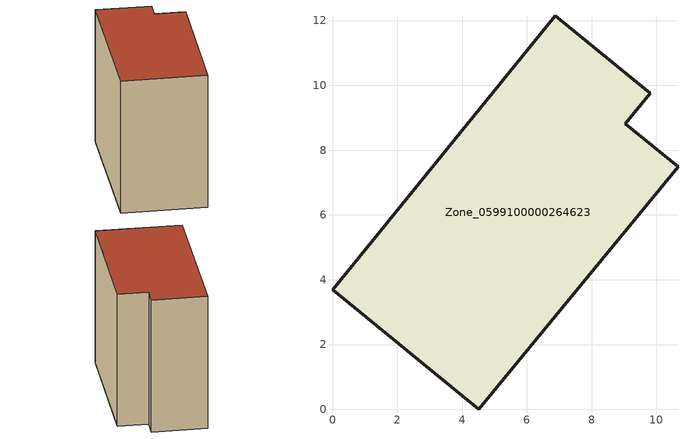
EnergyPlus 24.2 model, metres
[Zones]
Zone_0599100000264623
 floor ground (C_G): 0,3.69 6.88,12.15 9.81,9.76 9.04,8.82 10.66,7.5 4.52,0 z0
 wall outside (C_F): 6.88,12.15 0,3.69 4.52,0 10.66,7.5 9.04,8.82 9.81,9.76 6.88,12.15 z0:9.74
 roof outside (C_R): 0,3.69 4.52,0 10.66,7.5 9.04,8.82 9.81,9.76 6.88,12.15 z9.74
[BUILDING]
Pand.0599100000264623: North Axis=0; Terrain=City; Loads Convergence Tolerance Value=0.04; Temperature Convergence Tolerance Value=0.4; Solar Distribution=FullExterior; Maximum Number of Warmup Days=25; Minimum Number of Warmup Days=1
[Site:Location]
Rotterdam.The.Hague.AP_ZH_NLD Design_Conditions: Latitude=51.96; Longitude=4.45; Time Zone=1; Elevation=-4.5
[SITE:GROUNDTEMPERATURE:BUILDINGSURFACE]
18, 18, 18, 18, 18, 18, 18, 18, 18, 18, 18, 18
[MATERIAL] Thermal Absorptance=0.9; Solar Absorptance=0.7; Visible Absorptance=0.7
Name | Roughness | Thickness | Conductivity | Density | Specific Heat
G.TI.1946 | MediumSmooth | 0.15 | 1 | 540 | 1210
F.TI.1946 | Rough | 0.3 | 0.857143 | 1920 | 840
R.TI.1946 | MediumRough | 0.2 | 0.1 | 1500 | 1000
[CONSTRUCTION]
C_G: G.TI.1946
C_F: F.TI.1946
C_R: R.TI.1946
[ZONE]
Zone_0599100000264623: Type=1; Multiplier=1; Ceiling Height=Autocalculate; Volume=Autocalculate; Floor Area=autocalculate; Part of Total Floor Area=Yes
[ZONEINFILTRATION:DESIGNFLOWRATE]
Infil_Zone_0599100000264623: Zone or ZoneList or Space or SpaceList=Zone_0599100000264623; Schedule=AlwaysOn; Design Flow Rate Calculation Method=Flow/Area; Flow Rate per Floor Area=0.003; Constant Term Coefficient=1; Temperature Term Coefficient=0; Velocity Term Coefficient=0; Velocity Squared Term Coefficient=0
[HVACTEMPLATE:ZONE:IDEALLOADSAIRSYSTEM]
Zone_0599100000264623: Maximum Heating Supply Air Temperature=50; Minimum Cooling Supply Air Temperature=13; Maximum Heating Supply Air Humidity Ratio=0.0156; Minimum Cooling Supply Air Humidity Ratio=0.0077; Heating Limit=NoLimit; Cooling Limit=NoLimit; Dehumidification Control Type=ConstantSensibleHeatRatio; Cooling Sensible Heat Ratio=0.7; Dehumidification Setpoint=60; Humidification Control Type=None; Humidification Setpoint=30; Outdoor Air Method=None; Outdoor Air Flow Rate per Person=0.00944; Outdoor Air Flow Rate per Zone Floor Area=0; Outdoor Air Flow Rate per Zone=0; Demand Controlled Ventilation Type=None; Outdoor Air Economizer Type=NoEconomizer; Heat Recovery Type=None; Sensible Heat Recovery Effectiveness=0.7; Latent Heat Recovery Effectiveness=0.65
[ZONECONTROL:THERMOSTAT]
ThermostatControl_Zone_0599100000264623: Zone or ZoneList=Zone_0599100000264623; Control Type Schedule=DualSetpointControlType; Control 1=Thermostat_Zone_0599100000264623; Temperature Difference Between Cutout And Setpoint=0
[THERMOSTATSETPOINT:DUALSETPOINT]
Thermostat_Zone_0599100000264623: Heating Setpoint Temperature Schedule=HeatingSetpoint_Zone_0599100000264623; Cooling Setpoint Temperature Schedule=CoolingSetpoint_Zone_0599100000264623
[SCHEDULE:COMPACT]
HeatingSetpoint_Zone_0599100000264623: Through: 12/31, For: AllDays, Until: 24:00, 21
CoolingSetpoint_Zone_0599100000264623: Through: 12/31, For: AllDays, Until: 24:00, 24
DualSetpointControlType: Through: 12/31, For: AllDays, Until: 24:00, 4
AlwaysOn: Through: 12/31, For: AllDays, Until: 24:00, 1
